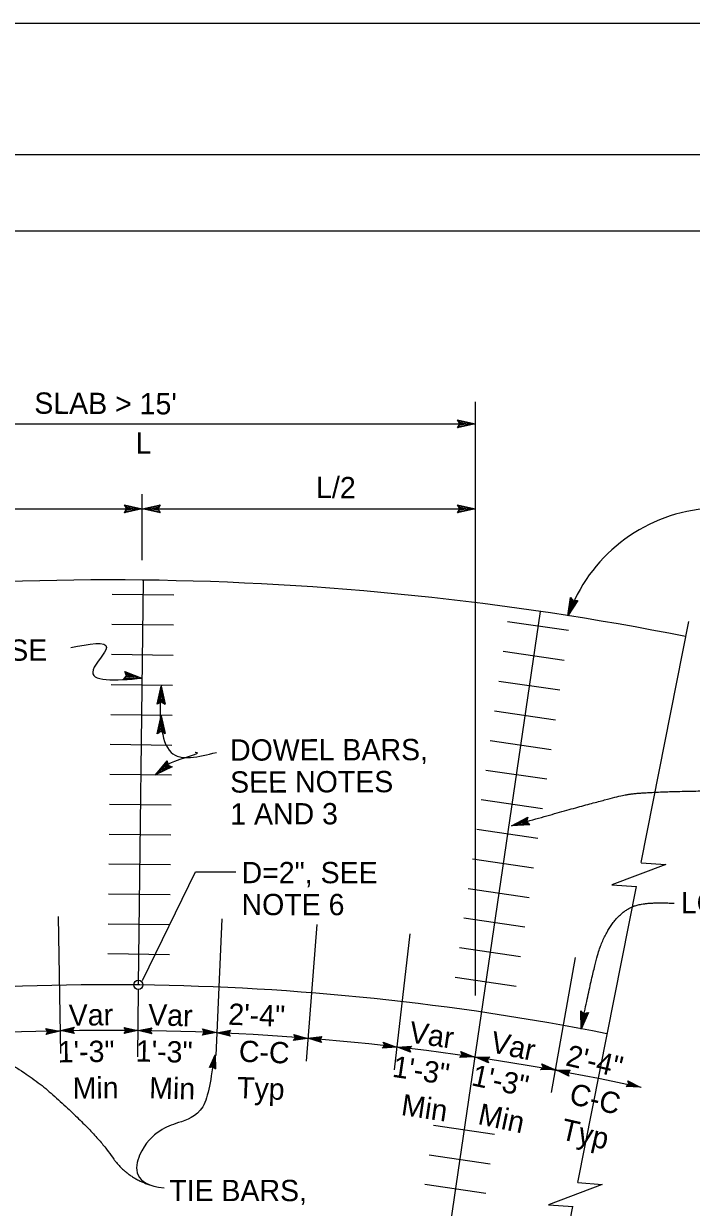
# Model space of a CAD drawing. Extents: x -893 to 867, y -474 to 712.
# Drawn here: x -525.9 to -306.6, y 323.1 to 712 of the extents above; entities that cross this region are included whole.
import ezdxf

# ---------------------------------------------------------------- set-up
doc = ezdxf.new("R2010")
doc.units = 0
for name, color, linetype in [('border_PLOTTING-ELEMENTS', 7, 'Continuous'), ('border_rw_22x34_Cut_Lines', 7, 'Continuous'), ('border_SHEET', 7, 'Continuous'), ('rd_PAVEMENT', 7, 'Continuous'), ('rd_PAVEMENT-anno', 7, 'Continuous'), ('STR_Concrete A', 7, 'Continuous'), ('STR_Reinforcement A', 7, 'Continuous'), ('STR_Reinforcement B', 7, 'Continuous')]:
    doc.layers.add(name, color=color, linetype=linetype)

msp = doc.modelspace()

# ---------------------------------------------------------------- linework, layer by layer
at = {"layer": 'border_PLOTTING-ELEMENTS'}
for points in [[(-893.46, -474.04), (866.54, -474.04), (866.54, 711.96), (-893.46, 711.96)], [(-863.46, 668.96), (836.54, 668.96), (836.54, -431.04), (-863.46, -431.04)]]:
    msp.add_lwpolyline(points, close=True, dxfattribs=at)
at = {"layer": 'border_rw_22x34_Cut_Lines'}
msp.add_lwpolyline([(-863.46, 668.96), (836.54, 668.96), (836.54, -431.04), (-863.46, -431.04)], close=True, dxfattribs=at)
at = {"layer": 'border_SHEET'}
msp.add_line((-813.46, 643.95), (811.54, 643.95), dxfattribs=at)
at = {"layer": 'rd_PAVEMENT'}
for p, q in [((-315.03, 435.76), (-332.66, 429.06)), ((-323.07, 436.34), (-315.03, 435.76)), ((-332.66, 429.06), (-324.62, 428.49)), ((-335.84, 330.65), (-353.48, 323.95)), ((-343.89, 331.23), (-335.84, 330.65)), ((-353.48, 323.95), (-345.44, 323.38))]:
    msp.add_line(p, q, dxfattribs=at)
at = {"layer": 'rd_PAVEMENT-anno'}
for p, q in [((-377.52, 392.69), (-377.52, 587.75)), ((-599.72, 580.53), (-377.52, 580.53)), ((-486.93, 535.73), (-486.93, 557.41)), ((-599.72, 552.6), (-486.93, 552.6)), ((-486.93, 552.6), (-377.52, 552.6)), ((-486.87, 397.64), (-469.51, 433.35)), ((-469.51, 433.35), (-456.2, 433.35)), ((-488.26, 394.63), (-488.52, 372.54)), ((-517.96, 380.92), (-518.59, 381.91)), ((-518.59, 381.91), (-518.59, 381.91)), ((-518.59, 381.91), (-514.06, 381.03)), ((-518.42, 381.64), (-515.1, 381)), ((-518.24, 381.38), (-516.14, 380.97)), ((-518.1, 381.12), (-517.17, 380.94)), ((-513.81, 381.17), (-509.33, 382.27)), ((-509.29, 380.27), (-513.81, 381.17)), ((-513.81, 381.17), (-513.81, 381.17)), ((-509.46, 380.53), (-512.78, 381.19)), ((-512.77, 381.19), (-509.5, 382)), ((-511.74, 381.21), (-509.63, 381.73)), ((-509.64, 380.8), (-511.74, 381.21)), ((-510.7, 381.24), (-509.8, 381.46)), ((-509.78, 381.05), (-510.7, 381.24)), ((-509.33, 382.27), (-509.91, 381.26)), ((-509.91, 381.26), (-509.29, 380.27)), ((-509.33, 382.27), (-509.33, 382.27)), ((-492.88, 380.24), (-492.27, 381.23)), ((-488.37, 381.22), (-492.88, 380.24)), ((-492.27, 381.23), (-492.87, 382.24)), ((-492.87, 382.24), (-492.87, 382.24)), ((-492.87, 382.24), (-488.37, 381.22)), ((-492.71, 381.97), (-489.41, 381.22)), ((-489.42, 381.22), (-492.7, 380.51)), ((-490.45, 381.23), (-492.57, 380.77)), ((-492.53, 381.7), (-490.45, 381.23)), ((-492.4, 381.44), (-491.48, 381.23)), ((-491.48, 381.23), (-492.39, 381.04)), ((-488.37, 381.22), (-488.37, 381.22)), ((-488.31, 381.18), (-483.79, 382.11)), ((-483.82, 380.11), (-488.31, 381.18)), ((-488.31, 381.18), (-488.31, 381.18)), ((-483.98, 380.38), (-487.27, 381.16)), ((-487.26, 381.17), (-483.97, 381.85)), ((-486.23, 381.15), (-484.11, 381.59)), ((-484.15, 380.65), (-486.23, 381.15)), ((-485.2, 381.13), (-484.29, 381.32)), ((-484.28, 380.91), (-485.2, 381.13)), ((-483.79, 382.11), (-484.41, 381.12)), ((-484.41, 381.12), (-483.82, 380.11)), ((-483.79, 382.11), (-483.79, 382.11)), ((-466.56, 380.69), (-467.12, 381.72)), ((-467.12, 381.72), (-467.12, 381.72)), ((-467.12, 381.72), (-462.66, 380.55)), ((-466.97, 381.45), (-463.69, 380.59)), ((-466.8, 381.17), (-464.73, 380.63)), ((-462.5, 380.5), (-457.96, 381.3)), ((-457.96, 381.3), (-458.6, 380.33)), ((-457.96, 381.3), (-457.96, 381.3)), ((-514.06, 381.03), (-518.53, 379.91)), ((-518.53, 379.91), (-517.96, 380.92)), ((-518.53, 379.91), (-518.53, 379.91)), ((-515.11, 381), (-518.37, 380.18)), ((-516.14, 380.97), (-518.24, 380.44)), ((-517.17, 380.94), (-518.07, 380.72)), ((-514.06, 381.03), (-514.06, 381.03)), ((-509.29, 380.27), (-509.29, 380.27)), ((-492.88, 380.24), (-492.88, 380.24)), ((-483.82, 380.11), (-483.82, 380.11)), ((-467.19, 379.72), (-466.56, 380.69)), ((-462.66, 380.55), (-467.19, 379.72)), ((-467.19, 379.72), (-467.19, 379.72)), ((-463.7, 380.58), (-467.01, 379.98)), ((-464.73, 380.63), (-466.86, 380.24)), ((-466.68, 380.91), (-465.76, 380.67)), ((-465.76, 380.67), (-466.68, 380.5)), ((-462.66, 380.55), (-462.66, 380.55)), ((-458.05, 379.3), (-462.5, 380.5)), ((-462.5, 380.5), (-462.5, 380.5)), ((-458.2, 379.57), (-461.47, 380.45)), ((-461.46, 380.45), (-458.15, 381.04)), ((-460.43, 380.4), (-458.29, 380.78)), ((-458.36, 379.85), (-460.43, 380.4)), ((-459.39, 380.36), (-458.48, 380.52)), ((-458.48, 380.11), (-459.39, 380.36)), ((-458.6, 380.33), (-458.05, 379.3)), ((-458.05, 379.3), (-458.05, 379.3)), ((-437.26, 377.88), (-436.61, 378.85)), ((-432.72, 378.64), (-437.26, 377.88)), ((-437.26, 377.88), (-437.26, 377.88)), ((-436.61, 378.85), (-437.16, 379.88)), ((-437.16, 379.88), (-437.16, 379.88)), ((-437.16, 379.88), (-432.72, 378.64)), ((-433.76, 378.69), (-437.07, 378.14)), ((-437.01, 379.61), (-433.75, 378.69)), ((-434.79, 378.75), (-436.93, 378.39)), ((-436.85, 379.33), (-434.79, 378.75)), ((-435.82, 378.81), (-436.74, 378.65)), ((-436.73, 379.06), (-435.82, 378.81)), ((-432.72, 378.64), (-432.72, 378.64)), ((-432.51, 378.68), (-427.95, 379.29)), ((-428.11, 377.29), (-432.51, 378.68)), ((-432.51, 378.68), (-432.51, 378.68)), ((-428.25, 377.57), (-431.48, 378.59)), ((-431.47, 378.59), (-428.14, 379.03)), ((-430.45, 378.5), (-428.3, 378.79)), ((-428.41, 377.86), (-430.45, 378.5)), ((-429.42, 378.41), (-428.5, 378.53)), ((-428.52, 378.13), (-429.42, 378.41)), ((-427.95, 379.29), (-428.63, 378.34)), ((-428.63, 378.34), (-428.11, 377.29)), ((-428.11, 377.29), (-428.11, 377.29)), ((-427.95, 379.29), (-427.95, 379.29)), ((-407.32, 376.28), (-407.78, 377.36)), ((-407.78, 377.36), (-407.78, 377.36)), ((-407.78, 377.36), (-403.46, 375.73)), ((-408.06, 375.37), (-407.32, 376.28)), ((-403.46, 375.73), (-408.06, 375.37)), ((-408.06, 375.37), (-408.06, 375.37)), ((-404.49, 375.88), (-407.84, 375.62)), ((-405.51, 376.02), (-407.68, 375.85)), ((-407.65, 377.07), (-404.49, 375.88)), ((-407.52, 376.78), (-405.51, 376.02)), ((-406.54, 376.17), (-407.46, 376.1)), ((-407.42, 376.5), (-406.54, 376.17)), ((-403.46, 375.73), (-403.46, 375.73)), ((-403.12, 375.73), (-398.52, 376.06)), ((-398.81, 374.08), (-403.12, 375.73)), ((-403.12, 375.73), (-403.12, 375.73)), ((-398.93, 374.37), (-402.09, 375.58)), ((-402.08, 375.58), (-398.73, 375.82)), ((-401.07, 375.43), (-398.9, 375.59)), ((-399.07, 374.66), (-401.07, 375.43)), ((-400.04, 375.28), (-399.11, 375.34)), ((-399.16, 374.94), (-400.04, 375.28)), ((-398.52, 376.06), (-399.26, 375.17)), ((-399.26, 375.17), (-398.81, 374.08)), ((-398.81, 374.08), (-398.81, 374.08)), ((-398.52, 376.06), (-398.52, 376.06)), ((-381.87, 373.27), (-382.28, 374.37)), ((-382.28, 374.37), (-382.28, 374.37)), ((-382.28, 374.37), (-378.04, 372.55)), ((-382.16, 374.08), (-379.06, 372.74)), ((-382.04, 373.78), (-380.07, 372.93)), ((-381.96, 373.5), (-381.09, 373.13)), ((-382.64, 372.4), (-381.87, 373.27)), ((-378.04, 372.55), (-382.64, 372.4)), ((-382.64, 372.4), (-382.64, 372.4)), ((-379.06, 372.74), (-382.42, 372.63)), ((-380.07, 372.93), (-382.24, 372.86)), ((-381.09, 373.13), (-382.02, 373.1)), ((-378.04, 372.55), (-378.04, 372.55)), ((-377.46, 372.43), (-372.86, 372.6)), ((-373.22, 370.63), (-377.46, 372.43)), ((-377.46, 372.43), (-377.46, 372.43)), ((-376.44, 372.24), (-373.08, 372.37)), ((-373.33, 370.92), (-376.44, 372.24)), ((-375.42, 372.06), (-373.26, 372.14)), ((-373.45, 371.22), (-375.42, 372.06)), ((-374.41, 371.87), (-373.48, 371.9)), ((-373.54, 371.5), (-374.41, 371.87)), ((-372.86, 372.6), (-373.63, 371.73)), ((-373.63, 371.73), (-373.22, 370.63)), ((-373.22, 370.63), (-373.22, 370.63)), ((-372.86, 372.6), (-372.86, 372.6)), ((-355.32, 369.17), (-355.7, 370.27)), ((-355.7, 370.27), (-355.7, 370.27)), ((-355.7, 370.27), (-351.5, 368.37)), ((-355.6, 369.98), (-352.51, 368.58)), ((-355.48, 369.68), (-353.53, 368.79)), ((-355.4, 369.4), (-354.54, 369.01)), ((-356.11, 368.31), (-355.32, 369.17)), ((-351.5, 368.37), (-356.11, 368.31)), ((-356.11, 368.31), (-356.11, 368.31)), ((-352.52, 368.58), (-355.88, 368.54)), ((-353.53, 368.79), (-355.7, 368.77)), ((-354.54, 369.01), (-355.47, 369)), ((-351.5, 368.37), (-351.5, 368.37)), ((-346.87, 366.25), (-351.02, 368.24)), ((-351.02, 368.24), (-351.02, 368.24)), ((-351.02, 368.24), (-346.41, 368.2)), ((-346.96, 366.54), (-350.01, 368.01)), ((-350.01, 368.01), (-346.65, 367.97)), ((-347.07, 366.85), (-349, 367.77)), ((-349, 367.77), (-346.83, 367.75)), ((-347.14, 367.13), (-348, 367.54)), ((-348, 367.54), (-347.07, 367.53)), ((-346.41, 368.2), (-347.22, 367.36)), ((-347.22, 367.36), (-346.87, 366.25)), ((-346.87, 366.25), (-346.87, 366.25)), ((-346.41, 368.2), (-346.41, 368.2)), ((-327.98, 362.79), (-327.15, 363.6)), ((-323.38, 362.6), (-327.98, 362.79)), ((-327.98, 362.79), (-327.98, 362.79)), ((-324.38, 362.86), (-327.74, 363)), ((-325.38, 363.13), (-327.55, 363.22)), ((-327.15, 363.6), (-327.47, 364.72)), ((-327.47, 364.72), (-327.47, 364.72)), ((-327.47, 364.72), (-323.38, 362.6)), ((-327.38, 364.42), (-324.38, 362.86)), ((-326.38, 363.4), (-327.31, 363.43)), ((-327.28, 364.12), (-325.38, 363.13)), ((-327.22, 363.83), (-326.38, 363.4)), ((-323.38, 362.6), (-323.38, 362.6))]:
    msp.add_line(p, q, dxfattribs=at)
for points in [[(-383.39, 581.85), (-377.49, 580.53), (-383.39, 579.22), (-383.18, 579.57), (-378.85, 580.53), (-383.18, 581.5), (-382.97, 581.15), (-380.2, 580.53), (-382.97, 579.92), (-382.76, 580.27), (-381.56, 580.53), (-382.77, 580.8), (-382.6, 580.53), (-383.39, 579.22), (-382.6, 580.53)], [(-492.83, 553.92), (-486.93, 552.6), (-492.83, 551.29), (-492.62, 551.64), (-488.3, 552.59), (-492.62, 553.57), (-492.42, 553.22), (-489.65, 552.6), (-492.41, 551.99), (-492.2, 552.33), (-491.01, 552.6), (-492.21, 552.87), (-492.04, 552.6), (-492.83, 551.29), (-492.04, 552.6)], [(-481.02, 551.28), (-486.93, 552.6), (-481.02, 553.91), (-481.23, 553.56), (-485.56, 552.6), (-481.23, 551.63), (-481.44, 551.98), (-484.21, 552.59), (-481.44, 553.21), (-481.65, 552.86), (-482.85, 552.59), (-481.65, 552.33), (-481.81, 552.6), (-481.02, 553.91), (-481.81, 552.6)], [(-383.4, 553.92), (-377.49, 552.6), (-383.4, 551.29), (-383.19, 551.64), (-378.86, 552.59), (-383.19, 553.57), (-382.98, 553.22), (-380.21, 552.6), (-382.98, 551.99), (-382.77, 552.33), (-381.57, 552.6), (-382.77, 552.87), (-382.61, 552.6), (-383.4, 551.29), (-382.61, 552.6)], [(-343.83, 522.47), (-347.19, 517.44), (-346.28, 523.42), (-346.03, 523.1), (-346.7, 518.72), (-344.23, 522.4), (-344.63, 522.34), (-346.21, 519.98), (-345.78, 522.78), (-345.53, 522.46), (-345.72, 521.24), (-345.04, 522.27), (-345.35, 522.21), (-346.28, 523.42), (-345.35, 522.21)], [(-492.67, 499.15), (-487.03, 496.94), (-493.07, 496.55), (-492.81, 496.86), (-488.39, 497.15), (-492.51, 498.77), (-492.36, 498.39), (-489.72, 497.36), (-492.55, 497.18), (-492.29, 497.49), (-491.06, 497.57), (-492.21, 498.02), (-492.09, 497.72), (-493.07, 496.55), (-492.09, 497.72)], [(-482.02, 488.39), (-480.71, 494.3), (-479.39, 488.39), (-479.74, 488.6), (-480.71, 492.93), (-481.67, 488.6), (-481.32, 488.81), (-480.71, 491.58), (-480.09, 488.81), (-480.44, 489.02), (-480.71, 490.22), (-480.97, 489.02), (-480.7, 489.18), (-479.39, 488.39), (-480.7, 489.18)], [(-482.04, 478.72), (-480.73, 484.63), (-479.41, 478.73), (-479.76, 478.94), (-480.73, 483.26), (-481.69, 478.93), (-481.34, 479.14), (-480.73, 481.91), (-480.11, 479.15), (-480.46, 479.36), (-480.73, 480.55), (-481, 479.35), (-480.72, 479.51), (-479.41, 478.73), (-480.72, 479.51)], [(-477.15, 467.78), (-482.6, 465.16), (-478.77, 469.84), (-478.72, 469.44), (-481.53, 466.01), (-477.53, 467.92), (-477.91, 468.07), (-480.46, 466.84), (-478.67, 469.03), (-478.62, 468.63), (-479.4, 467.68), (-478.29, 468.21), (-478.58, 468.33), (-478.77, 469.84), (-478.58, 468.33)], [(-359.61, 448.81), (-365.65, 448.46), (-360.32, 451.34), (-360.43, 450.94), (-364.33, 448.84), (-359.9, 449.09), (-360.2, 449.37), (-363.03, 449.2), (-360.54, 450.55), (-360.64, 450.16), (-361.72, 449.58), (-360.49, 449.65), (-360.72, 449.86), (-360.32, 451.34), (-360.72, 449.86)], [(-340.36, 387.18), (-342.84, 381.66), (-342.93, 387.7), (-342.63, 387.43), (-342.56, 383), (-340.74, 387.04), (-341.13, 386.91), (-342.29, 384.32), (-342.34, 387.15), (-342.04, 386.88), (-342.02, 385.65), (-341.51, 386.77), (-341.81, 386.67), (-342.93, 387.7), (-341.81, 386.67)], [(-464.85, 369.01), (-463.05, 373.18), (-462.92, 368.64), (-463.14, 368.85), (-463.24, 372.17), (-464.57, 369.12), (-464.28, 369.22), (-463.44, 371.17), (-463.37, 369.05), (-463.6, 369.25), (-463.63, 370.17), (-463.99, 369.33), (-463.77, 369.41), (-462.92, 368.64), (-463.77, 369.41)]]:
    msp.add_lwpolyline(points, close=True, dxfattribs=at)
for centre, radius, start, end in [((-297.16, 499.85), 52.98, 95.7017, 160.5515), ((-498.14, -446.89), 828.13, 77.79463, 98.90171)]:
    msp.add_arc(centre, radius, start, end, dxfattribs=at)
for points in [[(-510.39, 507.01), (-498.72, 507.01), (-503.07, 499.68), (-487.04, 496.93)], [(-480.67, 494.74), (-480.67, 480.79), (-477.47, 472.56), (-462.61, 472.56)], [(-482.62, 465.14), (-477.84, 469.01), (-469.5, 472.56), (-469.58, 472.56)]]:
    msp.add_spline(points, degree=3, dxfattribs=at)
for points, degree in [([(-365.65, 448.46), (-333.2, 457.69), (-322.85, 459.65), (-301.87, 459.93)], 2), ([(-342.83, 381.79), (-338.46, 403.14), (-335.06, 412.85), (-329.72, 420.13), (-322.27, 423.58), (-312.22, 423.01)], 2), ([(-541.8, 375.08), (-528.33, 371.08), (-501.5, 346.65), (-492.36, 333.09), (-484.62, 330.57)], 2), ([(-463.05, 373.18), (-464.58, 365.18), (-465.62, 353.9), (-475.93, 350.65), (-480.58, 349.17), (-488.86, 341.86), (-490.16, 330.49), (-479.75, 329.56)], 3)]:
    msp.add_open_spline(points, degree=degree, dxfattribs=at)
at = {"layer": 'STR_Concrete A'}
for p, q in [((-486.68, 529.18), (-488.24, 396.19)), ((-356.25, 518.88), (-392, 275.49)), ((-307.52, 515.55), (-323.21, 436.35)), ((-324.76, 428.5), (-344.03, 331.24)), ((-345.58, 323.39), (-357.26, 264.43))]:
    msp.add_line(p, q, dxfattribs=at)
msp.add_circle((-488.22, 396.22), 1.5, dxfattribs=at)
for radius, end in [(976.13, 99.8941), (843.13, 99.78838)]:
    msp.add_arc((-498.14, -446.89), radius, 78.79703, end, dxfattribs=at)
at = {"layer": 'STR_Reinforcement A'}
for p, q in [((-476.61, 524.24), (-496.86, 524.47)), ((-476.73, 514.34), (-496.97, 514.57)), ((-346.94, 512.56), (-366.98, 515.5)), ((-348.38, 502.76), (-368.41, 505.71)), ((-476.84, 504.44), (-497.09, 504.68)), ((-476.96, 494.54), (-497.21, 494.78)), ((-349.82, 492.97), (-369.85, 495.91)), ((-351.26, 483.17), (-371.29, 486.12)), ((-477.07, 484.71), (-497.32, 484.95)), ((-477.19, 474.89), (-497.44, 475.13)), ((-352.69, 473.45), (-372.72, 476.4)), ((-354.11, 463.73), (-374.15, 466.67)), ((-477.3, 465.06), (-497.55, 465.3)), ((-477.42, 455.24), (-497.67, 455.48)), ((-355.54, 454.01), (-375.58, 456.95)), ((-356.97, 444.29), (-377.01, 447.23)), ((-477.54, 445.42), (-497.78, 445.65)), ((-477.65, 435.59), (-497.9, 435.83)), ((-358.4, 434.57), (-378.43, 437.51)), ((-359.83, 424.85), (-379.86, 427.79)), ((-477.77, 425.77), (-498.01, 426.01)), ((-477.88, 415.94), (-498.13, 416.18)), ((-361.26, 415.13), (-381.29, 418.07)), ((-362.68, 405.41), (-382.72, 408.35)), ((-478, 406.12), (-498.25, 406.36)), ((-364.11, 395.69), (-384.15, 398.63)), ((-371.25, 347.08), (-391.29, 350.03)), ((-372.68, 337.36), (-392.72, 340.31)), ((-374.11, 327.64), (-394.14, 330.59))]:
    msp.add_line(p, q, dxfattribs=at)
at = {"layer": 'STR_Reinforcement B'}
for p, q in [((-514.58, 418.61), (-513.79, 373.62)), ((-460.84, 417.94), (-462.78, 372.99)), ((-429.56, 416.03), (-433.13, 371.17)), ((-399.03, 412.97), (-404.22, 368.27)), ((-344.77, 405.17), (-352.67, 360.87))]:
    msp.add_line(p, q, dxfattribs=at)

# ---------------------------------------------------------------- texts
at = {"layer": 'rd_PAVEMENT-anno'}
for s, rotation, p in [("SLAB > 15'", 359.6915, (-522.42, 583.83)), ('L/2', 359.6915, (-429.87, 556.12)), ('TRANSVERSE', 359.9915, (-581.6, 502.68)), ('DOWEL BARS,', 0.1469, (-458.1, 469.85)), ('SEE NOTES', 0.1469, (-458.07, 459.35)), ('1 AND 3', 0.1469, (-458.05, 448.85)), ('D=2", SEE', 359.9537, (-454.33, 429.61)), ('NOTE 6', 359.9537, (-454.34, 419.11)), ('LONGITUDINAL JOINT', 359.9046, (-310.05, 419.75)), ('Var', 0.76, (-511.05, 382.74)), ('Var', 358.529, (-485.07, 382.94)), ('2\'-4"', 357.751, (-458.79, 383.13)), ('Var', 351.5587, (-399.61, 377.36)), ('1\'-3"', 0.76, (-514.64, 370.69)), ('1\'-3"', 358.529, (-489.14, 371.04)), ('C-C', 357.751, (-455.32, 370.98)), ('Var', 347.9823, (-372.98, 374.21)), ('2\'-4"', 347.0406, (-348.21, 369.81)), ('1\'-3"', 351.5587, (-405.08, 366.04)), ('1\'-3"', 347.9823, (-379.15, 363.26)), ('Min', 0.76, (-509.77, 358.76)), ('Min', 358.529, (-484.73, 358.92)), ('Typ', 357.751, (-455.92, 359)), ('C-C', 347.0406, (-347.06, 357.23)), ('Min', 351.5587, (-402.18, 353.48)), ('Min', 347.9823, (-377.03, 350.54)), ('Typ', 347.0406, (-349.87, 345.56)), ('TIE BARS,', 359.9915, (-478.09, 325.16))]:
    msp.add_text(s, height=7, rotation=rotation, dxfattribs=at).set_placement(p)
msp.add_text('L', height=7, dxfattribs=at).set_placement((-489.16, 570.7))

doc.saveas('drawing.dxf')
